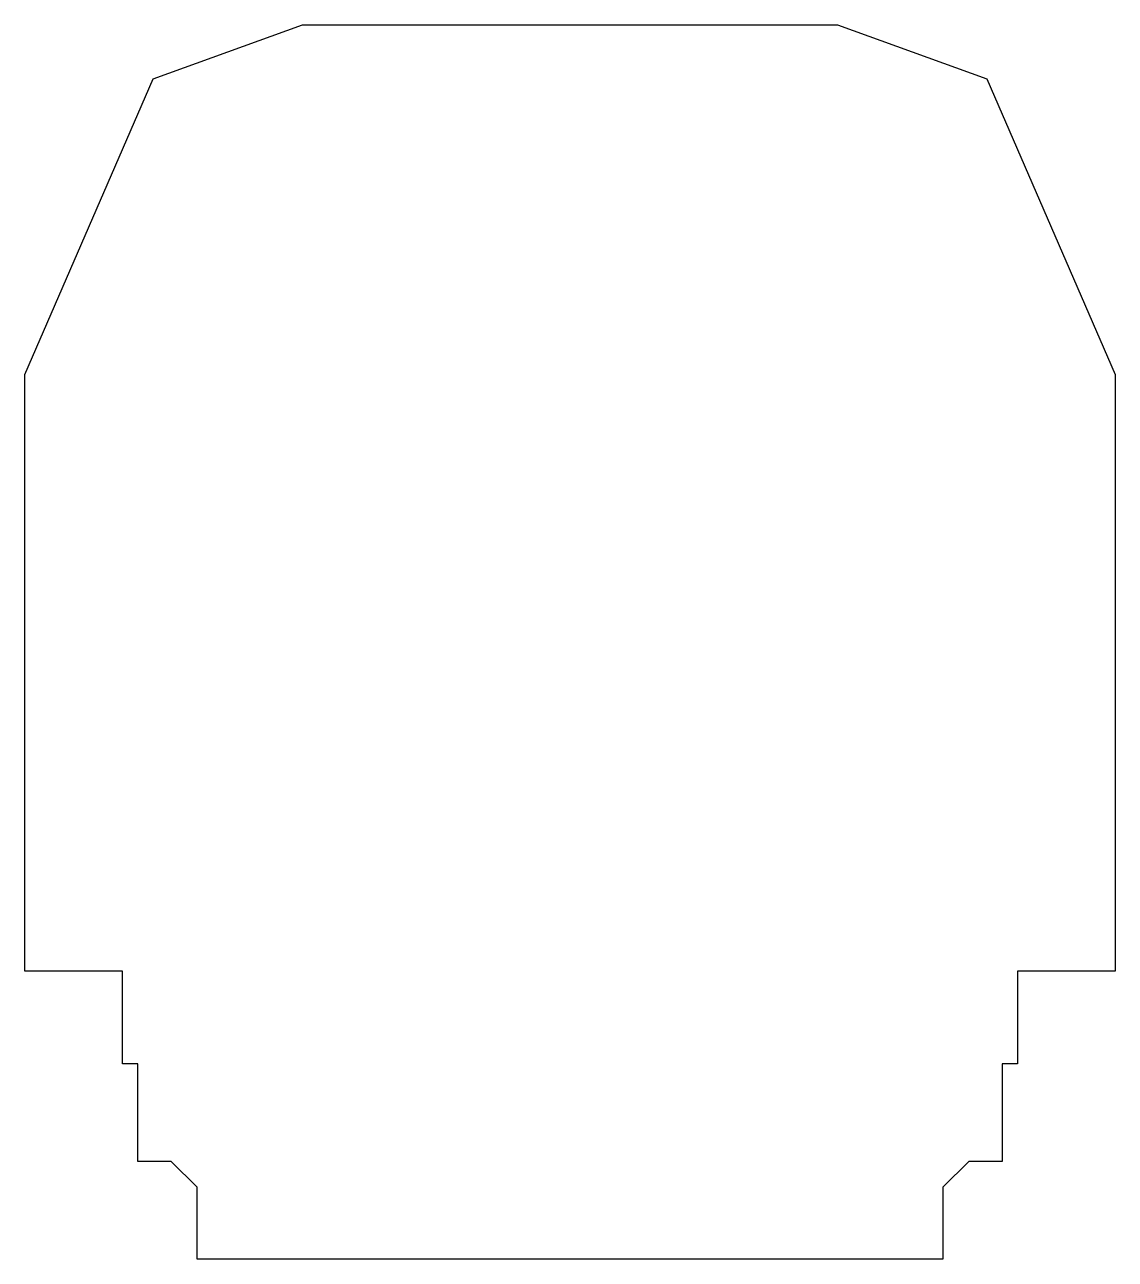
# Model space of a CAD drawing. Header units: metres. Extents: x -2.12 to 2.12, y 0 to 4.8.
import ezdxf

# ---------------------------------------------------------------- set-up
doc = ezdxf.new("R2010")
doc.units = ezdxf.units.M
doc.layers.add('3D_FrittProfil_XS_Steel01', color=252, linetype='Continuous')

msp = doc.modelspace()

# ---------------------------------------------------------------- linework, layer by layer
at = {"layer": '3D_FrittProfil_XS_Steel01'}
msp.add_line((2.12, 1.12), (2.12, 1.12), dxfattribs=at)
msp.add_lwpolyline([(1.74, 1.12), (1.74, 0.76), (1.68, 0.76), (1.68, 0.38), (1.55, 0.38), (1.45, 0.28), (1.45, 0), (0, 0), (-1.45, 0), (-1.45, 0.28), (-1.55, 0.38), (-1.68, 0.38), (-1.68, 0.76), (-1.74, 0.76), (-1.74, 1.12), (-2.12, 1.12), (-2.12, 3.44), (-1.62, 4.59), (-1.04, 4.8), (0, 4.8), (1.04, 4.8), (1.62, 4.59), (2.12, 3.44), (2.12, 1.12), (1.74, 1.12)], close=True, dxfattribs=at)

doc.saveas('drawing.dxf')
